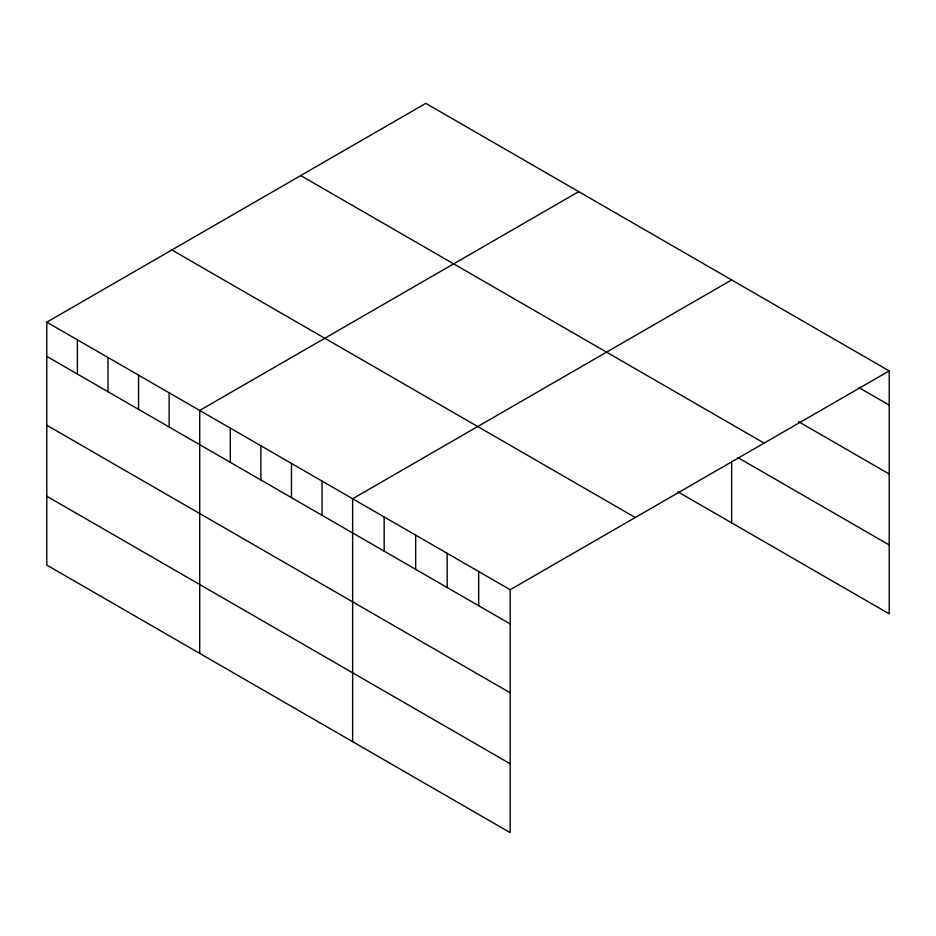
<?xml version="1.0" encoding="UTF-8"?>
<svg xmlns="http://www.w3.org/2000/svg" width="936" height="936" viewBox="0 0 936 936"><rect width="100%" height="100%" fill="white"/><g stroke="black" fill="none" stroke-linecap="round" stroke-linejoin="round"><path stroke-width="1.4" d="M46.8 322.171L510.202 589.715L510.202 832.642L46.8 565.098L46.8 322.171L425.798 103.358L889.2 370.902L889.2 613.829L677.816 491.786M578.729 191.646L199.719 410.459L199.719 653.387M731.648 279.934L352.638 498.748L352.638 741.675M510.202 589.715L889.2 370.902M858.944 387.644L889.2 405.112M798.443 421.598L889.2 473.99M300.737 175.57L764.127 443.114M737.942 457.622L889.2 544.951M171.873 249.97L635.263 517.503M46.8 356.394L510.202 623.926M46.8 425.26L510.202 692.804M46.8 496.22L510.202 763.764M731.648 461.155L731.648 522.861M478.682 571.522L478.682 605.732M447.174 553.328L447.174 587.539M415.666 535.135L415.666 569.345M384.158 516.941L384.158 551.152M322.054 481.092L322.054 515.303M291.47 463.437L291.47 497.648M260.887 445.782L260.887 479.992M230.303 428.126L230.303 462.337M169.135 392.804L169.135 427.015M138.551 375.149L138.551 409.36M107.968 357.493L107.968 391.704M77.384 339.838L77.384 374.049"/></g></svg>
